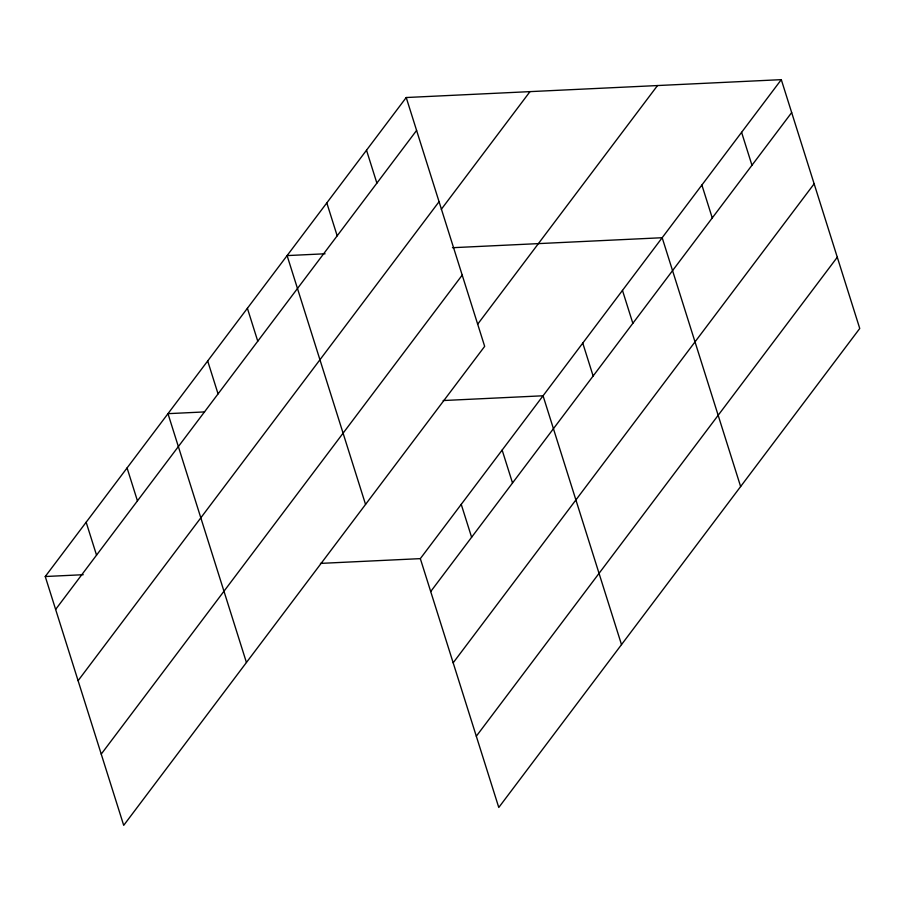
<?xml version="1.0" encoding="UTF-8"?>
<svg xmlns="http://www.w3.org/2000/svg" width="905" height="905" viewBox="0 0 905 905"><rect width="100%" height="100%" fill="white"/><g stroke="black" fill="none" stroke-linecap="round" stroke-linejoin="round"><path stroke-width="1.36" d="M406.221 97.525L484.673 346.366L123.702 825.349L45.25 576.519L406.221 97.525L781.298 79.651L859.75 328.481L498.779 807.475L420.327 558.634L781.298 79.651M55.624 609.438L416.594 130.444M78.09 680.684L439.061 201.702M441.289 209.338L529.991 91.631M101.236 754.103L462.206 275.109M477.569 324.329L657.516 85.545M430.701 591.553L791.671 112.571M453.167 662.811L814.138 183.817M476.313 736.217L837.283 257.235M325.076 253.785L287.1 255.595L365.552 504.424M452.455 247.71L662.177 237.721L740.629 486.551M204.553 411.922L167.979 413.664L246.432 662.494M443.19 400.542L543.057 395.779L621.509 644.62M45.25 576.519L83.226 574.709M320.46 563.396L420.327 558.634M741.591 132.334L751.965 165.253M701.884 185.027L712.258 217.947M622.47 290.403L632.844 323.323M582.763 343.097L593.137 376.016M502.139 450.068L512.524 482.987M366.514 150.219L376.887 183.138M461.233 504.357L471.618 537.276M326.807 202.901L337.18 235.82M247.393 308.288L257.767 341.208M207.686 360.971L218.06 393.89M127.073 467.942L137.447 500.861M86.156 522.23L96.541 555.15"/></g></svg>
